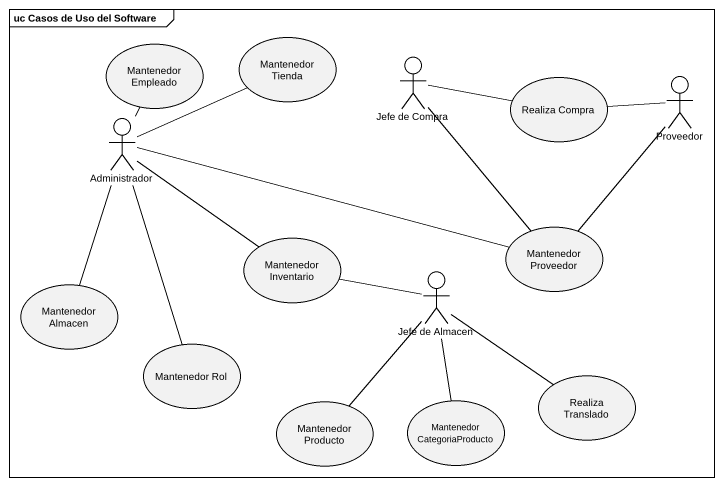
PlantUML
@startuml
mainframe uc Casos de Uso del Software
usecase "Mantenedor Empleado" as Mantenedor_Empleado
usecase "Mantenedor Tienda" as Mantenedor_Tienda
actor "Jefe de Compra" as Jefe_de_Compra
usecase "Realiza Compra" as Realiza_Compra
actor Proveedor
actor Administrador
usecase "Mantenedor Inventario" as Mantenedor_Inventario
usecase "Mantenedor Proveedor" as Mantenedor_Proveedor
actor "Jefe de Almacen" as Jefe_de_Almacen
usecase "Mantenedor Almacen" as Mantenedor_Almacen
usecase "Mantenedor Rol" as Mantenedor_Rol
usecase "Mantenedor Producto" as Mantenedor_Producto
usecase "Mantenedor CategoriaProducto" as Mantenedor_CategoriaProducto
usecase "Realiza Translado" as Realiza_Translado
Jefe_de_Compra -right- Realiza_Compra
Jefe_de_Compra -- Mantenedor_Proveedor
Proveedor -left- Realiza_Compra
Proveedor -- Mantenedor_Proveedor
Administrador -up- Mantenedor_Empleado
Administrador -right- Mantenedor_Tienda
Administrador -- Mantenedor_Inventario
Administrador -right- Mantenedor_Proveedor
Administrador -- Mantenedor_Almacen
Administrador -- Mantenedor_Rol
Jefe_de_Almacen -left- Mantenedor_Inventario
Jefe_de_Almacen -- Mantenedor_Producto
Jefe_de_Almacen -- Mantenedor_CategoriaProducto
Jefe_de_Almacen -- Realiza_Translado
@enduml
